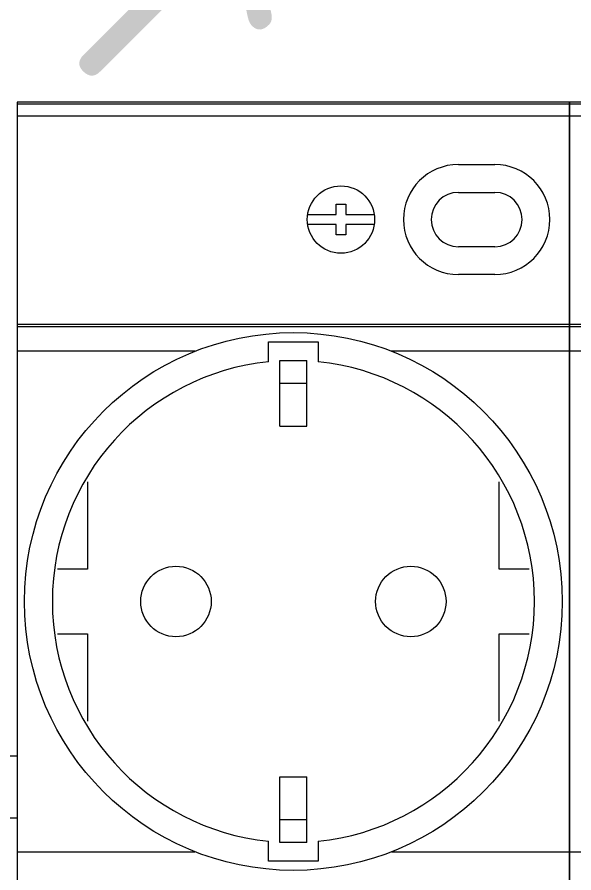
# Model space of a CAD drawing. Header units: millimetres. Extents: x 1359 to 3577, y 1336 to 3557.
# Drawn here: x 2322.3 to 2367.3, y 2744.6 to 2813.8 of the extents above; entities that cross this region are included whole.
import ezdxf
from ezdxf.enums import TextEntityAlignment as Align

# ---------------------------------------------------------------- set-up
doc = ezdxf.new("R2010")
doc.units = ezdxf.units.MM
doc.layers.add('000-PI-Oprema', color=30, linetype='Continuous', lineweight=5)
doc.layers.add('002-PI-Kabelska kanalica', color=150, linetype='Continuous')
doc.styles.add('PI0', font='isocpeur.ttf', dxfattribs={"width": 0.9})

msp = doc.modelspace()

# ---------------------------------------------------------------- linework, layer by layer
at = {"layer": '000-PI-Oprema', "color": 0, "linetype": 'ByBlock', "lineweight": 0}
for p, q in [((2322.265, 2806.96), (2322.265, 2726.153)), ((2366.965, 2806.96), (2322.265, 2806.96)), ((2322.265, 2806.808), (2366.965, 2806.808)), ((2366.965, 2726.153), (2366.965, 2806.96)), ((2366.965, 2806.96), (2366.965, 2726.153)), ((2411.665, 2806.96), (2366.965, 2806.96)), ((2366.965, 2806.808), (2411.665, 2806.808)), ((2366.965, 2805.808), (2322.265, 2805.808)), ((2411.665, 2805.808), (2366.965, 2805.808)), ((2357.965, 2801.903), (2360.915, 2801.903)), ((2357.965, 2799.653), (2360.915, 2799.653)), ((2348.065, 2797.853), (2348.065, 2798.703)), ((2348.065, 2798.703), (2348.865, 2798.703)), ((2348.865, 2798.703), (2348.865, 2797.853)), ((2345.769, 2797.853), (2348.065, 2797.853)), ((2348.865, 2797.853), (2351.16, 2797.853)), ((2348.065, 2797.053), (2345.769, 2797.053)), ((2348.065, 2796.203), (2348.065, 2797.053)), ((2348.865, 2797.053), (2348.865, 2796.203)), ((2351.16, 2797.053), (2348.865, 2797.053)), ((2348.865, 2796.203), (2348.065, 2796.203)), ((2360.915, 2795.253), (2357.965, 2795.253)), ((2360.915, 2793.003), (2357.965, 2793.003)), ((2366.965, 2788.959), (2322.265, 2788.959)), ((2322.265, 2788.803), (2366.965, 2788.803)), ((2411.665, 2788.959), (2366.965, 2788.959)), ((2366.965, 2788.803), (2411.665, 2788.803)), ((2342.615, 2785.95), (2342.615, 2787.55)), ((2342.615, 2787.55), (2346.615, 2787.55)), ((2346.615, 2787.55), (2346.615, 2785.95)), ((2336.679, 2786.803), (2322.265, 2786.803)), ((2366.965, 2786.803), (2352.55, 2786.803)), ((2381.379, 2786.803), (2366.965, 2786.803)), ((2343.515, 2780.742), (2343.515, 2786.053)), ((2343.515, 2786.053), (2345.715, 2786.053)), ((2345.715, 2780.742), (2345.715, 2786.053)), ((2343.515, 2784.212), (2345.715, 2784.212)), ((2343.515, 2780.742), (2345.715, 2780.742)), ((2327.97, 2776.233), (2327.97, 2769.162)), ((2361.259, 2769.162), (2361.259, 2776.233)), ((2327.97, 2769.162), (2325.544, 2769.162)), ((2363.685, 2769.162), (2361.259, 2769.162)), ((2325.544, 2763.944), (2327.97, 2763.944)), ((2327.97, 2763.944), (2327.97, 2756.873)), ((2361.259, 2763.944), (2363.685, 2763.944)), ((2361.259, 2756.873), (2361.259, 2763.944)), ((2343.515, 2752.364), (2345.715, 2752.364)), ((2343.515, 2747.053), (2343.515, 2752.364)), ((2345.715, 2747.053), (2345.715, 2752.364)), ((2345.715, 2748.894), (2343.515, 2748.894)), ((2342.615, 2745.556), (2342.615, 2747.156)), ((2346.615, 2747.156), (2346.615, 2745.556)), ((2345.715, 2747.053), (2343.515, 2747.053)), ((2322.265, 2746.313), (2336.65, 2746.313)), ((2352.579, 2746.313), (2366.965, 2746.313)), ((2366.965, 2746.313), (2381.35, 2746.313)), ((2346.615, 2745.556), (2342.615, 2745.556))]:
    msp.add_line(p, q, dxfattribs=at)
for centre, radius in [((2348.465, 2797.453), 2.725), ((2344.615, 2766.553), 21.75), ((2335.115, 2766.553), 2.85), ((2354.115, 2766.553), 2.85)]:
    msp.add_circle(centre, radius, dxfattribs=at)
for centre, radius, start, end in [((2357.965, 2797.453), 4.45, 90, 270), ((2360.915, 2797.453), 4.45, 270, 90), ((2357.965, 2797.453), 2.2, 90, 270), ((2360.915, 2797.453), 2.2, 270, 90), ((2344.615, 2766.553), 19.5, 95.88684, 264.11316), ((2344.615, 2766.553), 19.5, 275.88684, 84.11316)]:
    msp.add_arc(centre, radius, start, end, dxfattribs=at)
at = {"layer": '002-PI-Kabelska kanalica', "color": 0, "linetype": 'ByBlock', "lineweight": 0, "ltscale": 0.25}
for p, q in [((2321.15, 2754.056), (2322.265, 2754.056)), ((2321.15, 2749.056), (2322.265, 2749.056))]:
    msp.add_line(p, q, dxfattribs=at)

# ---------------------------------------------------------------- texts
at = {"layer": '002-PI-Kabelska kanalica', "color": 0, "linetype": 'ByBlock', "lineweight": 0, "style": 'PI0', "width": 0.9}
msp.add_text('-XS1', height=20, rotation=45, dxfattribs=at).set_placement((2343.552, 2828.266), align=Align.MIDDLE)

doc.saveas('drawing.dxf')
